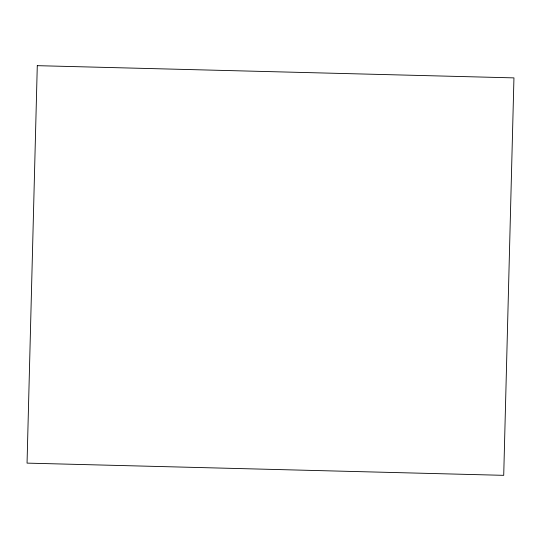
<?xml version="1.0" encoding="UTF-8"?>
<svg xmlns="http://www.w3.org/2000/svg" width="541" height="541" viewBox="0 0 541 541"><rect width="100%" height="100%" fill="white"/><g stroke="black" fill="none" stroke-linecap="round" stroke-linejoin="round"><path stroke-width="0.81" d="M37.282 65.664L27.05 463.123L503.718 475.336L513.95 77.884L37.282 65.664"/></g></svg>
